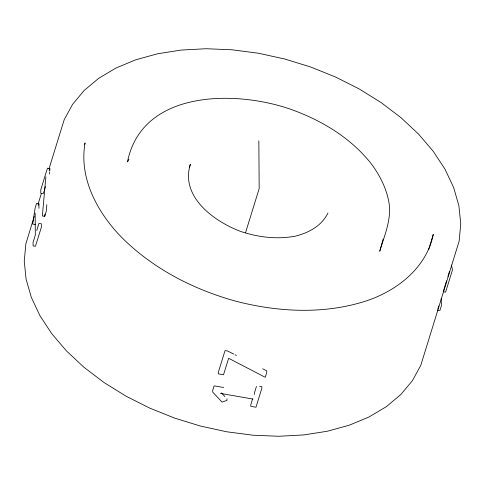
<?xml version="1.0" encoding="UTF-8"?>
<svg xmlns="http://www.w3.org/2000/svg" width="485" height="485" viewBox="0 0 485 485"><rect width="100%" height="100%" fill="white"/><g stroke="black" fill="none" stroke-linecap="round" stroke-linejoin="round"><path stroke-width="0.73" d="M45.881 176.843L42.353 215.934L44.723 216.346L46.233 211.478L46.827 204.749M49.525 174.079L49.719 171.835M44.723 216.346L44.929 214.091M383.15 239.081L379.755 251.242C384.708 234.534 392.523 217.553 388.412 199.747C385.617 186.895 379.549 175.097 371.831 164.518C351.746 138.637 322.846 120.977 292.358 109.883C237.401 89.955 141.99 89.058 127.476 161.941L128.919 159.304M84.651 144.348L85.081 142.911C78.806 177.759 97.018 211.587 120.432 236.128C152.151 268.441 193.648 289.745 237.062 301.531C279.312 312.237 324.78 314.45 366.642 300.803C397.354 290.521 426.636 267.556 433.269 234.364L428.758 249.472M34.235 216.516L25.857 243.84L24.25 261.215L26.093 279.19L31.355 297.463L39.946 315.717L51.713 333.638L66.463 350.916L83.941 367.266L103.845 382.404L125.833 396.069L149.538 408.024L174.539 418.076L200.426 426.042L226.744 431.789L253.049 435.215L278.887 436.27L303.816 434.93L327.411 431.22L349.267 425.2L369.012 416.979L386.309 406.691L400.859 394.517L412.408 380.664L420.774 365.363L459.143 241.16L460.75 223.785L458.907 205.81L453.645 187.537L445.054 169.283L433.287 151.362L418.537 134.084L401.059 117.734L381.155 102.596L359.167 88.931L335.462 76.976L310.461 66.924L284.574 58.958L258.256 53.211L231.951 49.785L206.113 48.73L181.184 50.07L157.589 53.78L135.733 59.8L115.988 68.021L98.691 78.309L84.141 90.483L72.592 104.336L64.226 119.637L49.009 168.798M38.042 204.227L41.401 193.382M38.509 205.173L38.921 203.845L36.551 203.427L35.108 208.089L32.689 224.04L35.272 224.555M49.167 170.75L49.84 168.58L47.469 168.168L40.752 189.859L40.776 193.339L43.147 193.751L43.814 191.599M44.256 190.168L45.366 186.579M36.733 230.52L38.952 223.367L41.322 223.779L41.346 227.265L35.46 246.277L33.089 245.865L33.065 242.385L35.308 235.14L35.156 213.206M189.471 167.173L190.369 164.282C180.002 196.952 214.528 221.73 241.075 231.594C258.444 237.292 276.941 239.541 295.025 236.231C308.496 232.939 321.707 225.955 327.975 212.988M245.519 232.739L259.172 188.635L258.851 140.838M252.618 398.809L250.787 404.739L250.793 406.333L255.977 407.236L261.864 388.218L261.851 386.624L259.633 386.236M256.45 386.436L254.455 392.874L254.467 394.469M437.785 309.278L438.816 305.95M443.448 290.994L446.582 280.87M447.922 276.529L449.492 271.467M437.428 310.376L439.95 310.358L441.392 305.695L441.204 298.372M220.396 393.39L253.037 399.082M443.223 291.715L445.594 292.128L452.311 270.436L452.299 268.672L451.305 265.119M223.664 387.503L214.127 385.842L212.685 390.504L212.697 392.098L222.081 402.15L226.956 400.325L226.944 398.731M233.728 354.111L227.665 351.037L225.046 350.582L218.329 372.274L218.341 373.868L223.524 374.772L228.629 358.269L265.246 377.306L266.75 372.432L266.738 370.843L262.7 368.794M235.079 354.796L236.425 355.475M221.39 392.868L224.925 396.597M49.84 168.58L49.852 170.344M38.921 203.845L38.952 208.356"/></g></svg>
